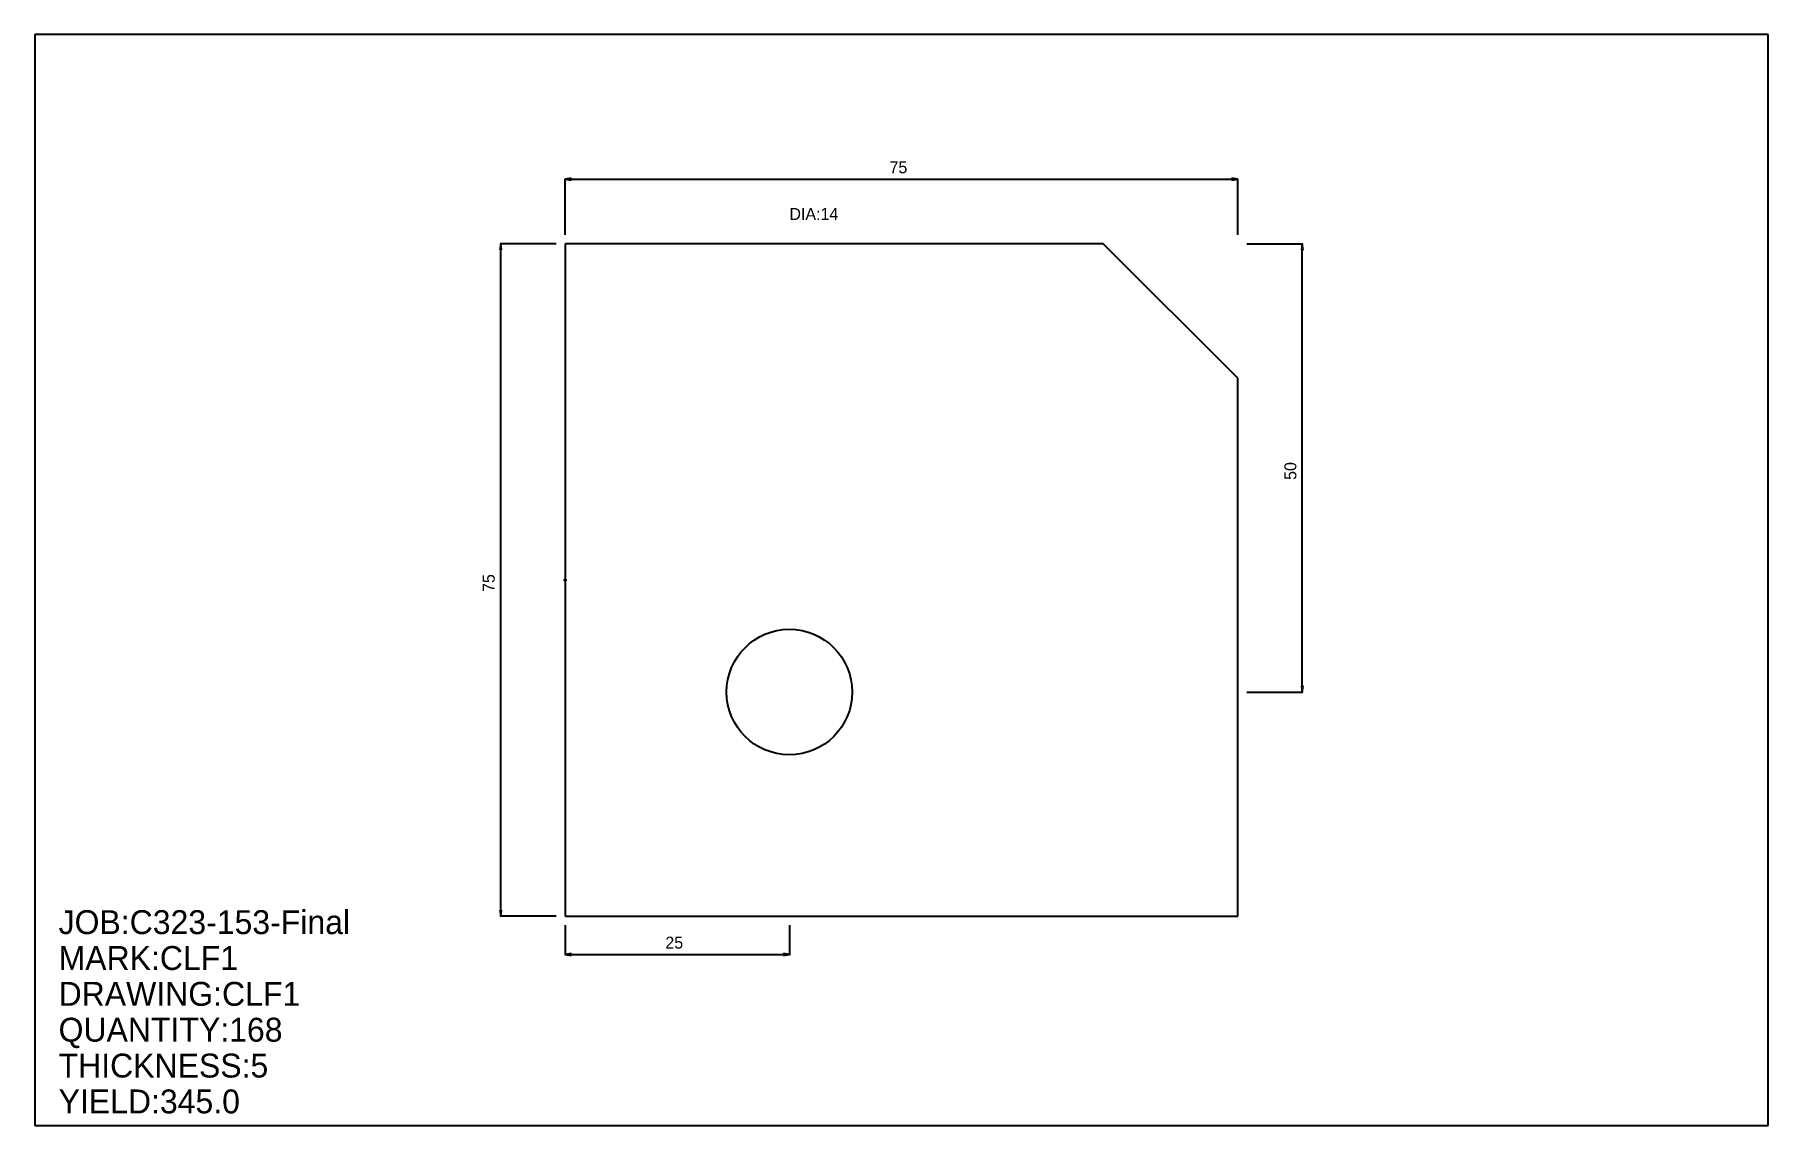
# Model space of a CAD drawing. Extents: x 0 to 193, y 0 to 122.
import ezdxf

# ---------------------------------------------------------------- set-up
doc = ezdxf.new("R2010")
doc.units = 0
doc.header["$LTSCALE"] = 0.125
for name, color, linetype in [('2', 7, 'CONTINUOUS'), ('3', 1, 'CONTINUOUS'), ('4', 1, 'CONTINUOUS'), ('5', 7, 'CONTINUOUS'), ('6', 4, 'CONTINUOUS')]:
    doc.layers.add(name, color=color, linetype=linetype)

# ---------------------------------------------------------------- blocks, each defined once
blk = doc.blocks.new('ARROW')
at = {"layer": '2', "linetype": 'CONTINUOUS'}
for p, q in [((0, 0), (-1, 0.166667)), ((-1, 0.166667), (-1, -0.166667)), ((-1, -0.166667), (0, 0))]:
    blk.add_line(p, q, dxfattribs=at)
blk = doc.blocks.new('PLATE')
at = {"layer": '3', "linetype": 'CONTINUOUS'}
for p, q in [((0, 0), (0, -75)), ((60, 0), (0, 0)), ((75, -15), (60, 0)), ((75, -75), (75, -15)), ((0, -75), (75, -75))]:
    blk.add_line(p, q, dxfattribs=at)
at = {"layer": '4', "linetype": 'CONTINUOUS'}
blk.add_circle((25, -50), 7, dxfattribs=at)
at = {"layer": '5', "linetype": 'CONTINUOUS'}
for p, q in [((-0.1, -37.5), (0.1, -37.5)), ((0, -37.599998), (0, -37.400002))]:
    blk.add_line(p, q, dxfattribs=at)
blk.add_circle((0, -37.5), 0.1, dxfattribs=at)
at = {"layer": '6', "linetype": 'CONTINUOUS'}
for p, q in [((0, 1), (0, 7.25)), ((0, 7.2), (75, 7.2)), ((75, 1), (75, 7.25)), ((-0.999994, 0), (-7.249995, 0.000001)), ((-7.2, -75), (-7.199995, 0.000001)), ((76, 0), (82.25, -0.000001)), ((82.199997, -50), (82.199997, -0.000001)), ((76, -50), (82.25, -50)), ((-1, -75), (-7.25, -75)), ((0, -76), (0, -79.333336)), ((25, -76), (25, -79.333336)), ((0, -79.283333), (25, -79.283333))]:
    blk.add_line(p, q, dxfattribs=at)
at = {"layer": '6', "xscale": 0.666667, "yscale": 0.666667, "zscale": 0.666667}
for p, rotation in [((0, 7.2), 180), ((-7.199995, 0.000001), 90), ((82.199997, -0.000001), 90), ((82.199997, -50), 270), ((-7.2, -75), 270), ((0, -79.283333), 180)]:
    blk.add_blockref('ARROW', p, dxfattribs=dict(at, rotation=rotation))
for p in [(75, 7.2), (25, -79.283333)]:
    blk.add_blockref('ARROW', p, dxfattribs=at)
at = {"layer": '5'}
blk.add_text('ZERO', height=0.015, dxfattribs=at).set_placement((0, -37.5))
at = {"layer": '6'}
for s, p in [('75', (36.166668, 7.866667)), ('DIA:14', (25, 2.666667)), ('25', (11.166667, -78.616669))]:
    blk.add_text(s, height=1.333, dxfattribs=at).set_placement(p)
for s, p in [('50', (81.533333, -26.333334)), ('75', (-7.866664, -38.833332))]:
    blk.add_text(s, height=1.333, rotation=90, dxfattribs=at).set_placement(p)

msp = doc.modelspace()

# ---------------------------------------------------------------- linework, layer by layer
at = {"layer": '5', "linetype": 'CONTINUOUS'}
for p, q in [((193.33336, 121.66667), (0, 121.66667)), ((0, 121.66667), (0, 0)), ((193.33336, 0), (193.33336, 121.66667)), ((0, 0), (193.33336, 0))]:
    msp.add_line(p, q, dxfattribs=at)

# ---------------------------------------------------------------- block references
at = {"layer": '2'}
msp.add_blockref('PLATE', (59.166679, 98.333336), dxfattribs=at)

# ---------------------------------------------------------------- texts
at = {"layer": '5'}
for s, p in [('JOB:C323-153-Final', (2.666667, 21.333332)), ('MARK:CLF1', (2.666667, 17.333332)), ('DRAWING:CLF1', (2.666667, 13.333333)), ('QUANTITY:168', (2.666667, 9.333333)), ('THICKNESS:5', (2.666667, 5.333333)), ('YIELD:345.0', (2.666667, 1.333333))]:
    msp.add_text(s, height=2.667, dxfattribs=at).set_placement(p)

doc.saveas('drawing.dxf')
